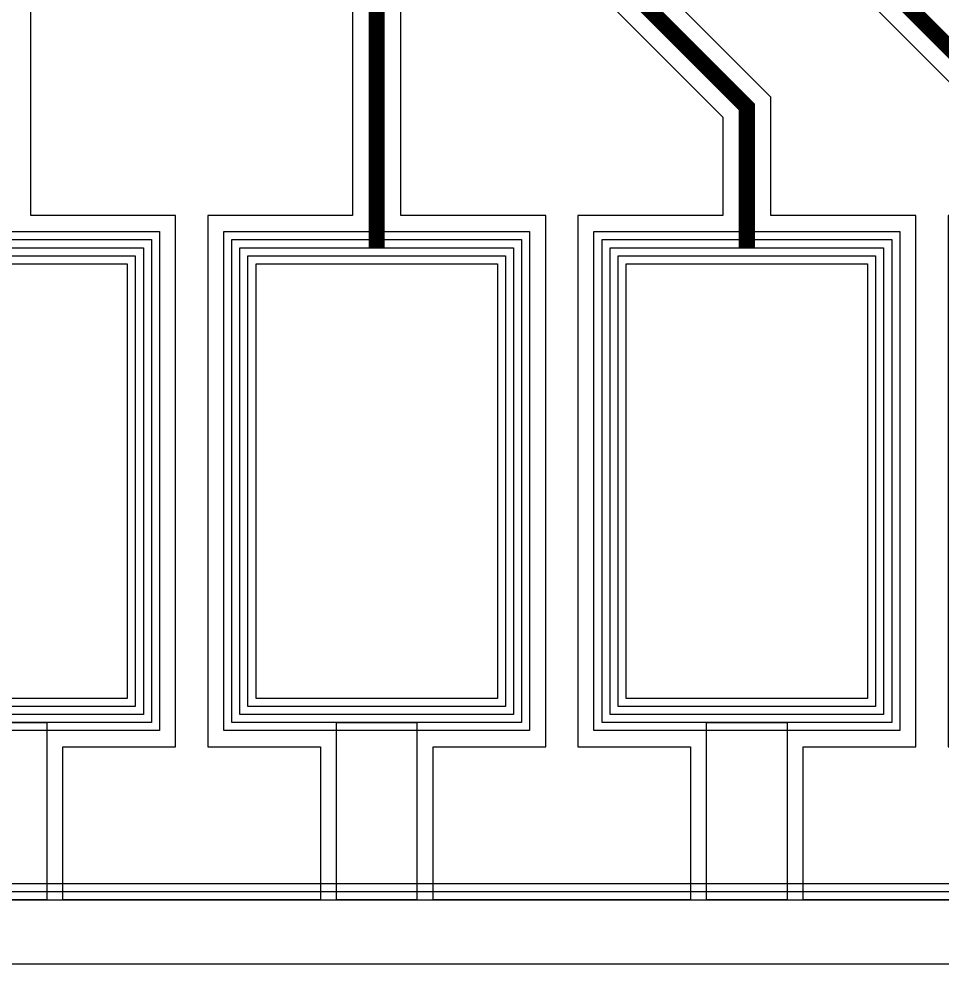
# Model space of a CAD drawing. Extents: x -87611 to 96139, y 77822 to 138139.
# Drawn here: x -5362 to -4789, y 81804 to 82391 of the extents above; entities that cross this region are included whole.
import ezdxf

# ---------------------------------------------------------------- set-up
doc = ezdxf.new("R2010")
doc.units = 0
doc.header["$MEASUREMENT"] = 0
doc.layers.get('0').update_dxf_attribs({"color": 6})
for name, color, linetype in [('L12D0 Etch', 190, 'Continuous'), ('L14D0 Au', 2, 'Continuous'), ('L15D0 PVIA', 7, 'Continuous'), ('L3D0 Base', 3, 'Continuous'), ('L4D0 Cntr', 1, 'Continuous'), ('L7D0 DE', 42, 'Continuous'), ('L8D0 Wire', 5, 'Continuous')]:
    doc.layers.add(name, color=color, linetype=linetype)

# ---------------------------------------------------------------- blocks, each defined once
blk = doc.blocks.new('32PAD')
at = {"layer": 'L14D0 Au'}
blk.add_lwpolyline([(-80, 10), (-80, 290), (80, 290), (80, 10)], close=True, dxfattribs=at)
at = {"layer": 'L15D0 PVIA'}
blk.add_lwpolyline([(-75, 15), (-75, 285), (75, 285), (75, 15)], close=True, dxfattribs=at)
at = {"layer": 'L3D0 Base'}
for points in [[(-25, 300), (-25, 410), (25, 410), (25, 300)], [(-90, 0), (-90, 300), (90, 300), (90, 0)]]:
    blk.add_lwpolyline(points, close=True, dxfattribs=at)
at = {"layer": 'L4D0 Cntr'}
blk.add_lwpolyline([(-85, 5), (-85, 295), (85, 295), (85, 5)], close=True, dxfattribs=at)
at = {"layer": 'L8D0 Wire'}
blk.add_lwpolyline([(-95, -5), (-95, 305), (95, 305), (95, -5)], close=True, dxfattribs=at)
blk = doc.blocks.new('_32PADS')
at = {"rotation": 180}
for p in [(345, -1050), (575, -1050), (805, -1050)]:
    blk.add_blockref('32PAD', p, dxfattribs=at)
blk = doc.blocks.new('_32TRCE130')
at = {"layer": 'L14D0 Au'}
for points in [[(-156.42, 177.63), (-968.27, 989.48), (-968.27, 1035), (-930, 1035), (-930, 1365), (-1000, 1365), (-1000, 1460), (-840, 1460), (-840, 1365), (-910, 1365), (-910, 1035), (-820, 1035), (-820, 961.42), (-388.91, 530.33), (-431.33, 487.9), (-325.27, 381.84)], [(-325.27, 593.97), (-367.7, 551.54), (-790, 973.85), (-790, 1035), (-700, 1035), (-700, 1365), (-770, 1365), (-770, 1460), (-610, 1460), (-610, 1365), (-680, 1365), (-680, 1035), (-590, 1035), (-590, 894.06), (-177.63, 481.69)], [(-147.63, 494.12), (-560, 906.48), (-560, 1035), (-470, 1035), (-470, 1365), (-540, 1365), (-540, 1460), (-380, 1460), (-380, 1365), (-450, 1365), (-450, 1035), (-360, 1035), (-360, 826.69), (-226.27, 692.96)]]:
    blk.add_lwpolyline(points, dxfattribs=at)
at = {"layer": 'L8D0 Wire', "const_width": 10}
for points in [[(-100.15, 162.63), (-162.63, 162.63), (-983.27, 983.27), (-983.27, 1055)], [(-377.05, 539.68), (-805, 967.63), (-805, 1055)], [(-162.63, 425.42), (-162.63, 487.9), (-575, 900.27), (-575, 1055)]]:
    blk.add_lwpolyline(points, dxfattribs=at)
blk = doc.blocks.new('$32_130_C')
at = {"layer": 'L12D0 Etch'}
blk.add_lwpolyline([(0, 0), (0, 2950), (50, 2950), (50, 50), (2950, 50), (2950, 2950), (0, 2950), (0, 3000), (3000, 3000), (3000, 0)], close=True, dxfattribs=at)
at = {"layer": 'L3D0 Base'}
blk.add_lwpolyline([(0, 0), (0, 2960), (40, 2960), (40, 40), (2960, 40), (2960, 2960), (0, 2960), (0, 3000), (3000, 3000), (3000, 0)], close=True, dxfattribs=at)
at = {"layer": 'L4D0 Cntr'}
blk.add_lwpolyline([(0, 0), (0, 2955), (45, 2955), (45, 45), (2955, 45), (2955, 2955), (0, 2955), (0, 3000), (3000, 3000), (3000, 0)], close=True, dxfattribs=at)
at = {"layer": 'L7D0 DE'}
blk.add_lwpolyline([(0, 0), (0, 2960), (40, 2960), (40, 40), (2960, 40), (2960, 2960), (0, 2960), (0, 3000), (3000, 3000), (3000, 0)], close=True, dxfattribs=at)
blk.add_blockref('_32PADS', (1500, 1500))
at = {"rotation": 180}
blk.add_blockref('_32TRCE130', (1500, 1500), dxfattribs=at)

msp = doc.modelspace()

# ---------------------------------------------------------------- block references
at = {"linetype": 'Continuous'}
msp.add_blockref('$32_130_C', (-7215.12, 81803.79), dxfattribs=at)

doc.saveas('drawing.dxf')
